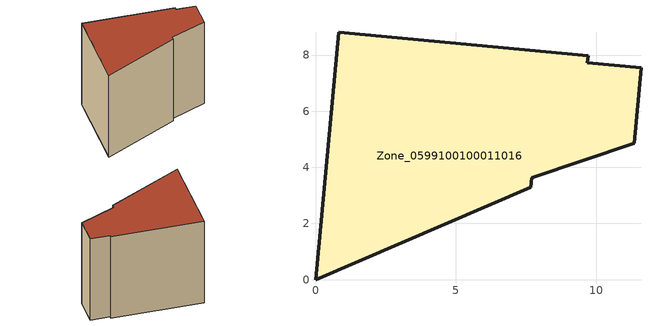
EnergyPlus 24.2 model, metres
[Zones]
Zone_0599100100011016
 floor ground (C_G): 0,0 0.83,8.81 9.71,7.98 9.69,7.73 11.6,7.55 11.35,4.85 7.71,3.62 7.67,3.29 z3.79
 wall outside (C_F): 7.71,3.62 11.35,4.85 11.6,7.55 9.69,7.73 9.71,7.98 0.83,8.81 0,0 7.67,3.29 7.71,3.62 z3.79:12.83
 roof outside (C_R): 0.83,8.81 0,0 7.67,3.29 7.71,3.62 11.35,4.85 11.6,7.55 9.69,7.73 9.71,7.98 z12.83
[BUILDING]
Pand.0599100100011016: North Axis=0; Terrain=City; Loads Convergence Tolerance Value=0.04; Temperature Convergence Tolerance Value=0.4; Solar Distribution=FullExterior; Maximum Number of Warmup Days=25; Minimum Number of Warmup Days=1
[Site:Location]
Rotterdam.The.Hague.AP_ZH_NLD Design_Conditions: Latitude=51.96; Longitude=4.45; Time Zone=1; Elevation=-4.5
[SITE:GROUNDTEMPERATURE:BUILDINGSURFACE]
18, 18, 18, 18, 18, 18, 18, 18, 18, 18, 18, 18
[MATERIAL] Thermal Absorptance=0.9; Solar Absorptance=0.7; Visible Absorptance=0.7
Name | Roughness | Thickness | Conductivity | Density | Specific Heat
G.TI.2015-2018 | MediumSmooth | 0.15 | 0.0428571 | 540 | 1210
F.TI.2015-2018 | Rough | 0.3 | 0.0666667 | 1920 | 840
R.TI.2015-2018 | MediumRough | 0.2 | 0.0333333 | 1500 | 1000
[CONSTRUCTION]
C_G: G.TI.2015-2018
C_F: F.TI.2015-2018
C_R: R.TI.2015-2018
[ZONE]
Zone_0599100100011016: Type=1; Multiplier=1; Ceiling Height=Autocalculate; Volume=Autocalculate; Floor Area=autocalculate; Part of Total Floor Area=Yes
[ZONEINFILTRATION:DESIGNFLOWRATE]
Infil_Zone_0599100100011016: Zone or ZoneList or Space or SpaceList=Zone_0599100100011016; Schedule=AlwaysOn; Design Flow Rate Calculation Method=Flow/Area; Flow Rate per Floor Area=0.0015; Constant Term Coefficient=1; Temperature Term Coefficient=0; Velocity Term Coefficient=0; Velocity Squared Term Coefficient=0
[HVACTEMPLATE:ZONE:IDEALLOADSAIRSYSTEM]
Zone_0599100100011016: Maximum Heating Supply Air Temperature=50; Minimum Cooling Supply Air Temperature=13; Maximum Heating Supply Air Humidity Ratio=0.0156; Minimum Cooling Supply Air Humidity Ratio=0.0077; Heating Limit=NoLimit; Cooling Limit=NoLimit; Dehumidification Control Type=ConstantSensibleHeatRatio; Cooling Sensible Heat Ratio=0.7; Dehumidification Setpoint=60; Humidification Control Type=None; Humidification Setpoint=30; Outdoor Air Method=None; Outdoor Air Flow Rate per Person=0.00944; Outdoor Air Flow Rate per Zone Floor Area=0; Outdoor Air Flow Rate per Zone=0; Demand Controlled Ventilation Type=None; Outdoor Air Economizer Type=NoEconomizer; Heat Recovery Type=None; Sensible Heat Recovery Effectiveness=0.7; Latent Heat Recovery Effectiveness=0.65
[ZONECONTROL:THERMOSTAT]
ThermostatControl_Zone_0599100100011016: Zone or ZoneList=Zone_0599100100011016; Control Type Schedule=DualSetpointControlType; Control 1=Thermostat_Zone_0599100100011016; Temperature Difference Between Cutout And Setpoint=0
[THERMOSTATSETPOINT:DUALSETPOINT]
Thermostat_Zone_0599100100011016: Heating Setpoint Temperature Schedule=HeatingSetpoint_Zone_0599100100011016; Cooling Setpoint Temperature Schedule=CoolingSetpoint_Zone_0599100100011016
[SCHEDULE:COMPACT]
HeatingSetpoint_Zone_0599100100011016: Through: 12/31, For: AllDays, Until: 24:00, 21
CoolingSetpoint_Zone_0599100100011016: Through: 12/31, For: AllDays, Until: 24:00, 24
DualSetpointControlType: Through: 12/31, For: AllDays, Until: 24:00, 4
AlwaysOn: Through: 12/31, For: AllDays, Until: 24:00, 1
